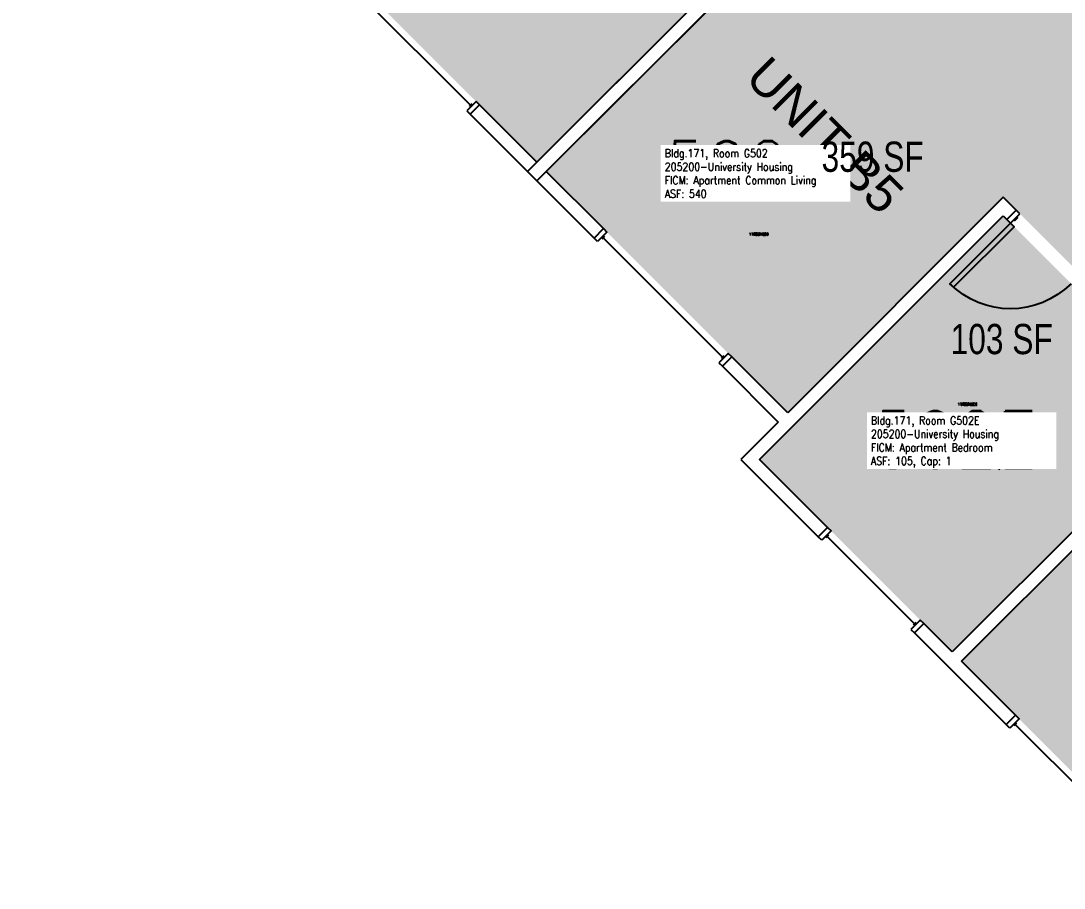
# Model space of a CAD drawing. Header units: inches. Extents: x 1062 to 4030, y -1482 to 1605.
# Drawn here: x 1426.1 to 1840, y -1009.5 to -665.1 of the extents above; entities that cross this region are included whole.
import ezdxf
from ezdxf.enums import TextEntityAlignment as Align

# ---------------------------------------------------------------- set-up
doc = ezdxf.new("R2010")
doc.units = ezdxf.units.IN
doc.header["$LTSCALE"] = 192
doc.header["$MEASUREMENT"] = 0
for name, color, linetype in [('A-AREA-IDEN', 1, 'Continuous'), ('A-DOOR', 2, 'Continuous'), ('A-GLAZ', 1, 'Continuous'), ('A-IDEN-RNUM', 7, 'Continuous'), ('A-IDEN-SNUM', 4, 'Continuous'), ('A-IDEN-VNUM', 4, 'Continuous'), ('A-ROOM', 1, 'Continuous'), ('A-WALL', 5, 'Continuous'), ('AREA-TEXT', 3, 'Continuous'), ('Rooms-Category-Color', 7, 'Continuous'), ('Rooms-College-Color', 7, 'Continuous'), ('Rooms-Department-Color', 7, 'Continuous'), ('Rooms-Division-Color', 7, 'Continuous'), ('Rooms-Information', 7, 'Continuous')]:
    doc.layers.add(name, color=color, linetype=linetype)
doc.styles.add('AREA', font='arial.ttf', dxfattribs={"width": 0.75, "height": 12})
doc.styles.add('Dimstyle', font='arial.ttf')
doc.styles.add('ROOMSNUMBER', font='txt.shx', dxfattribs={"height": 0.03})
doc.styles.add('ROOMVNUMBER', font='simplex.shx', dxfattribs={"width": 0.85})
doc.styles.get("Standard").update_dxf_attribs({"font": 'arial.ttf'})

msp = doc.modelspace()

# ---------------------------------------------------------------- hatches: boundary and pattern name
at = {"layer": 'Rooms-Category-Color', "true_color": 0x728ef3}
for points in [[(1630.8, -721.22), (1534.99, -625.41), (1620.55, -539.85), (1426.1, -345.39), (1467.11, -304.38), (1487.44, -324.71), (1477.63, -334.52), (1602.1, -459), (1611.91, -449.18), (1632.24, -469.51), (1622.43, -479.32), (1644.84, -501.74), (1654.48, -492.11), (1650.77, -488.39), (1646.26, -492.9), (1631.27, -477.91), (1666.18, -443), (1681.17, -457.99), (1674.81, -464.35), (1678.52, -468.06), (1684.88, -461.7), (1728.11, -504.92), (1664.11, -568.91), (1713.71, -618.51), (1703.37, -628.85), (1713.27, -638.75)], [(1907.31, -648.77), (1874.64, -616.1), (1856.97, -633.78), (1811.71, -588.53), (1810.3, -589.94), (1806.85, -586.49), (1825.94, -567.4), (1808.99, -550.45), (1754.72, -604.72), (1771.67, -621.67), (1779.98, -613.36), (1783.43, -616.81), (1771.67, -628.57), (1751.28, -608.17), (1634.52, -724.93), (1730.33, -820.75), (1815.89, -735.19), (2090.16, -1009.46), (2131.17, -968.44), (2110.58, -947.85), (2103.5, -954.92), (1978.29, -829.71), (1985.36, -822.63), (1964.76, -802.04), (1954.96, -811.84), (1934.01, -790.89), (1939.14, -785.77), (1859.86, -706.48), (1902.54, -663.8), (1897.41, -658.67)], [(1719.19, -839.31), (1795.56, -915.68), (1892.26, -818.98), (1815.89, -742.61)], [(1895.97, -822.69), (1972.07, -898.79), (1875.37, -995.49), (1799.27, -919.39)]]:
    msp.add_hatch(color=171, dxfattribs=at).paths.add_polyline_path(points)
at = {"layer": 'Rooms-College-Color', "true_color": 0xadadad}
for points in [[(1630.8, -721.22), (1534.99, -625.41), (1620.55, -539.85), (1426.1, -345.39), (1467.11, -304.38), (1487.44, -324.71), (1477.63, -334.52), (1602.1, -459), (1611.91, -449.18), (1632.24, -469.51), (1622.43, -479.32), (1644.84, -501.74), (1654.48, -492.11), (1650.77, -488.39), (1646.26, -492.9), (1631.27, -477.91), (1666.18, -443), (1681.17, -457.99), (1674.81, -464.35), (1678.52, -468.06), (1684.88, -461.7), (1728.11, -504.92), (1664.11, -568.91), (1713.71, -618.51), (1703.37, -628.85), (1713.27, -638.75)], [(1907.31, -648.77), (1874.64, -616.1), (1856.97, -633.78), (1811.71, -588.53), (1810.3, -589.94), (1806.85, -586.49), (1825.94, -567.4), (1808.99, -550.45), (1754.72, -604.72), (1771.67, -621.67), (1779.98, -613.36), (1783.43, -616.81), (1771.67, -628.57), (1751.28, -608.17), (1634.52, -724.93), (1730.33, -820.75), (1815.89, -735.19), (2090.16, -1009.46), (2131.17, -968.44), (2110.58, -947.85), (2103.5, -954.92), (1978.29, -829.71), (1985.36, -822.63), (1964.76, -802.04), (1954.96, -811.84), (1934.01, -790.89), (1939.14, -785.77), (1859.86, -706.48), (1902.54, -663.8), (1897.41, -658.67)], [(1719.19, -839.31), (1795.56, -915.68), (1892.26, -818.98), (1815.89, -742.61)], [(1895.97, -822.69), (1972.07, -898.79), (1875.37, -995.49), (1799.27, -919.39)]]:
    msp.add_hatch(color=253, dxfattribs=at).paths.add_polyline_path(points)
at = {"layer": 'Rooms-Department-Color', "true_color": 0x604aed}
for points in [[(1630.8, -721.22), (1534.99, -625.41), (1620.55, -539.85), (1426.1, -345.39), (1467.11, -304.38), (1487.44, -324.71), (1477.63, -334.52), (1602.1, -459), (1611.91, -449.18), (1632.24, -469.51), (1622.43, -479.32), (1644.84, -501.74), (1654.48, -492.11), (1650.77, -488.39), (1646.26, -492.9), (1631.27, -477.91), (1666.18, -443), (1681.17, -457.99), (1674.81, -464.35), (1678.52, -468.06), (1684.88, -461.7), (1728.11, -504.92), (1664.11, -568.91), (1713.71, -618.51), (1703.37, -628.85), (1713.27, -638.75)], [(1907.31, -648.77), (1874.64, -616.1), (1856.97, -633.78), (1811.71, -588.53), (1810.3, -589.94), (1806.85, -586.49), (1825.94, -567.4), (1808.99, -550.45), (1754.72, -604.72), (1771.67, -621.67), (1779.98, -613.36), (1783.43, -616.81), (1771.67, -628.57), (1751.28, -608.17), (1634.52, -724.93), (1730.33, -820.75), (1815.89, -735.19), (2090.16, -1009.46), (2131.17, -968.44), (2110.58, -947.85), (2103.5, -954.92), (1978.29, -829.71), (1985.36, -822.63), (1964.76, -802.04), (1954.96, -811.84), (1934.01, -790.89), (1939.14, -785.77), (1859.86, -706.48), (1902.54, -663.8), (1897.41, -658.67)], [(1719.19, -839.31), (1795.56, -915.68), (1892.26, -818.98), (1815.89, -742.61)], [(1895.97, -822.69), (1972.07, -898.79), (1875.37, -995.49), (1799.27, -919.39)]]:
    msp.add_hatch(color=173, dxfattribs=at).paths.add_polyline_path(points)
at = {"layer": 'Rooms-Division-Color', "true_color": 0x604aed}
for points in [[(1630.8, -721.22), (1534.99, -625.41), (1620.55, -539.85), (1426.1, -345.39), (1467.11, -304.38), (1487.44, -324.71), (1477.63, -334.52), (1602.1, -459), (1611.91, -449.18), (1632.24, -469.51), (1622.43, -479.32), (1644.84, -501.74), (1654.48, -492.11), (1650.77, -488.39), (1646.26, -492.9), (1631.27, -477.91), (1666.18, -443), (1681.17, -457.99), (1674.81, -464.35), (1678.52, -468.06), (1684.88, -461.7), (1728.11, -504.92), (1664.11, -568.91), (1713.71, -618.51), (1703.37, -628.85), (1713.27, -638.75)], [(1907.31, -648.77), (1874.64, -616.1), (1856.97, -633.78), (1811.71, -588.53), (1810.3, -589.94), (1806.85, -586.49), (1825.94, -567.4), (1808.99, -550.45), (1754.72, -604.72), (1771.67, -621.67), (1779.98, -613.36), (1783.43, -616.81), (1771.67, -628.57), (1751.28, -608.17), (1634.52, -724.93), (1730.33, -820.75), (1815.89, -735.19), (2090.16, -1009.46), (2131.17, -968.44), (2110.58, -947.85), (2103.5, -954.92), (1978.29, -829.71), (1985.36, -822.63), (1964.76, -802.04), (1954.96, -811.84), (1934.01, -790.89), (1939.14, -785.77), (1859.86, -706.48), (1902.54, -663.8), (1897.41, -658.67)], [(1719.19, -839.31), (1795.56, -915.68), (1892.26, -818.98), (1815.89, -742.61)], [(1895.97, -822.69), (1972.07, -898.79), (1875.37, -995.49), (1799.27, -919.39)]]:
    msp.add_hatch(color=173, dxfattribs=at).paths.add_polyline_path(points)

# ---------------------------------------------------------------- linework, layer by layer
at = {"layer": 'A-DOOR'}
for points in [[(1822.43, -741.73), (1821.01, -740.31), (1817.3, -744.02), (1818.72, -745.44)], [(1821.19, -742.96), (1821.54, -743.32), (1820.48, -744.38), (1820.13, -744.02)], [(1818.72, -745.44), (1820.13, -746.85), (1796.09, -770.89), (1794.67, -769.48)]]:
    msp.add_lwpolyline(points, close=True, dxfattribs=at)
at = {"layer": 'A-DOOR', "extrusion": (0, 0, -1)}
msp.add_arc((-1818.72, -745.44), 34, 225, 315, dxfattribs=at)
at = {"layer": 'A-GLAZ'}
for p, q in [((1604.47, -698.6), (1557.09, -651.22)), ((1605, -698.07), (1603.94, -699.13)), ((1657.67, -750.74), (1656.61, -751.8)), ((1657.14, -751.27), (1704.51, -798.64)), ((1705.04, -798.11), (1703.98, -799.17)), ((1746.57, -869.33), (1745.5, -870.39)), ((1746.03, -869.86), (1780.68, -904.51)), ((1781.21, -903.98), (1780.15, -905.04)), ((1821.15, -943.92), (1820.09, -944.98)), ((1820.62, -944.45), (1855.27, -979.09))]:
    msp.add_line(p, q, dxfattribs=at)
for points in [[(1602.97, -700.81), (1604.38, -702.22), (1608.09, -698.51), (1606.68, -697.1)], [(1654.93, -752.77), (1653.51, -751.35), (1657.22, -747.64), (1658.64, -749.06)], [(1703.01, -800.85), (1704.42, -802.27), (1708.14, -798.55), (1706.72, -797.14)], [(1743.83, -871.37), (1742.41, -869.95), (1746.12, -866.24), (1747.54, -867.65)], [(1779.18, -906.72), (1780.59, -908.14), (1784.31, -904.42), (1782.89, -903.01)], [(1818.41, -945.95), (1816.99, -944.53), (1820.71, -940.82), (1822.12, -942.24)]]:
    msp.add_lwpolyline(points, close=True, dxfattribs=at)
at = {"layer": 'A-WALL'}
for p, q in [((1808.99, -543.03), (1627.09, -724.93)), ((1812.71, -546.74), (1630.8, -728.65)), ((1634.52, -724.93), (1751.28, -608.17)), ((1630.8, -721.22), (1713.27, -638.75)), ((1604.38, -702.22), (1608.09, -698.51)), ((1608.09, -698.51), (1630.8, -721.22)), ((1630.8, -728.65), (1604.38, -702.22)), ((1627.09, -724.93), (1653.51, -751.35)), ((1657.22, -747.64), (1634.52, -724.93)), ((1815.89, -735.19), (1730.33, -820.75)), ((1821.01, -740.31), (1815.89, -735.19)), ((1817.3, -744.02), (1821.01, -740.31)), ((1719.19, -839.31), (1815.89, -742.61)), ((1815.89, -742.61), (1817.3, -744.02)), ((1653.51, -751.35), (1657.22, -747.64)), ((1708.14, -798.55), (1704.42, -802.27)), ((1730.33, -820.75), (1708.14, -798.55)), ((1704.42, -802.27), (1726.62, -824.46)), ((1892.26, -818.98), (1795.56, -915.67)), ((1799.27, -919.39), (1895.97, -822.69)), ((1726.62, -824.46), (1711.77, -839.31)), ((1711.77, -839.31), (1742.41, -869.95)), ((1746.12, -866.24), (1719.19, -839.31)), ((1742.41, -869.95), (1746.12, -866.24)), ((1784.31, -904.42), (1780.59, -908.14)), ((1795.56, -915.67), (1784.31, -904.42)), ((1780.59, -908.14), (1816.99, -944.53)), ((1820.71, -940.82), (1799.27, -919.39)), ((1816.99, -944.53), (1820.71, -940.82))]:
    msp.add_line(p, q, dxfattribs=at)

# ---------------------------------------------------------------- texts
at = {"layer": 'A-AREA-IDEN'}
msp.add_text('UNIT B5', height=14.4, rotation=315, dxfattribs=at).set_placement((1740.08, -715.64), align=Align.CENTER)
at = {"layer": 'A-IDEN-RNUM', "style": 'ROOMSNUMBER', "width": 0.85}
for s, p in [('0502-00', (1718.92, -749.83)), ('0502-E0', (1801.7, -817.33))]:
    msp.add_text(s, height=1, dxfattribs=at).set_placement(p, align=Align.MIDDLE_CENTER)
at = {"layer": 'A-IDEN-SNUM', "style": 'ROOMSNUMBER', "width": 0.85}
for s, p in [('1710G50200', (1718.92, -749.83)), ('1710G502E0', (1801.7, -817.33))]:
    msp.add_text(s, height=1, dxfattribs=at).set_placement(p, align=Align.MIDDLE_CENTER)
at = {"layer": 'A-IDEN-VNUM', "style": 'ROOMVNUMBER', "width": 0.85}
for s, p in [('502', (1706.13, -724.13)), ('502E', (1796.6, -831.29))]:
    msp.add_text(s, height=22.5, dxfattribs=at).set_placement(p, align=Align.MIDDLE_CENTER)
at = {"layer": 'A-ROOM', "insert": (1815.72, -822.44), "char_height": 16, "width": 1, "attachment_point": 1, "rotation": 314.9967, "style": 'Dimstyle'}
msp.add_mtext('{\\C1;E}', dxfattribs=at)
at = {"layer": 'AREA-TEXT', "style": 'AREA', "width": 0.75}
for s, p in [('359 SF', (1764.05, -719.08)), ('103 SF', (1815.24, -791.46))]:
    msp.add_text(s, height=12, dxfattribs=at).set_placement(p, align=Align.MIDDLE_CENTER)

# ---------------------------------------------------------------- next in the draw order: texts
at = {"layer": 'Rooms-Information', "char_height": 3.2143, "width": 72, "attachment_point": 7, "style": 'ROOMVNUMBER', "bg_fill": 3, "box_fill_scale": 1.5, "bg_fill_color": 256, "bg_fill_true_color": 13158600, "bg_fill_transparency": 0}
for s, insert in [('Bldg.171, Room G502^M^J205200-University Housing^M^JFICM: Apartment Common Living^M^JASF: 540', (1681.55, -735.38)), ('Bldg.171, Room G502E^M^J205200-University Housing^M^JFICM: Apartment Bedroom^M^JASF: 105, Cap: 1', (1763.36, -842.54))]:
    msp.add_mtext(s, dxfattribs=dict(at, insert=insert))

doc.saveas('drawing.dxf')
